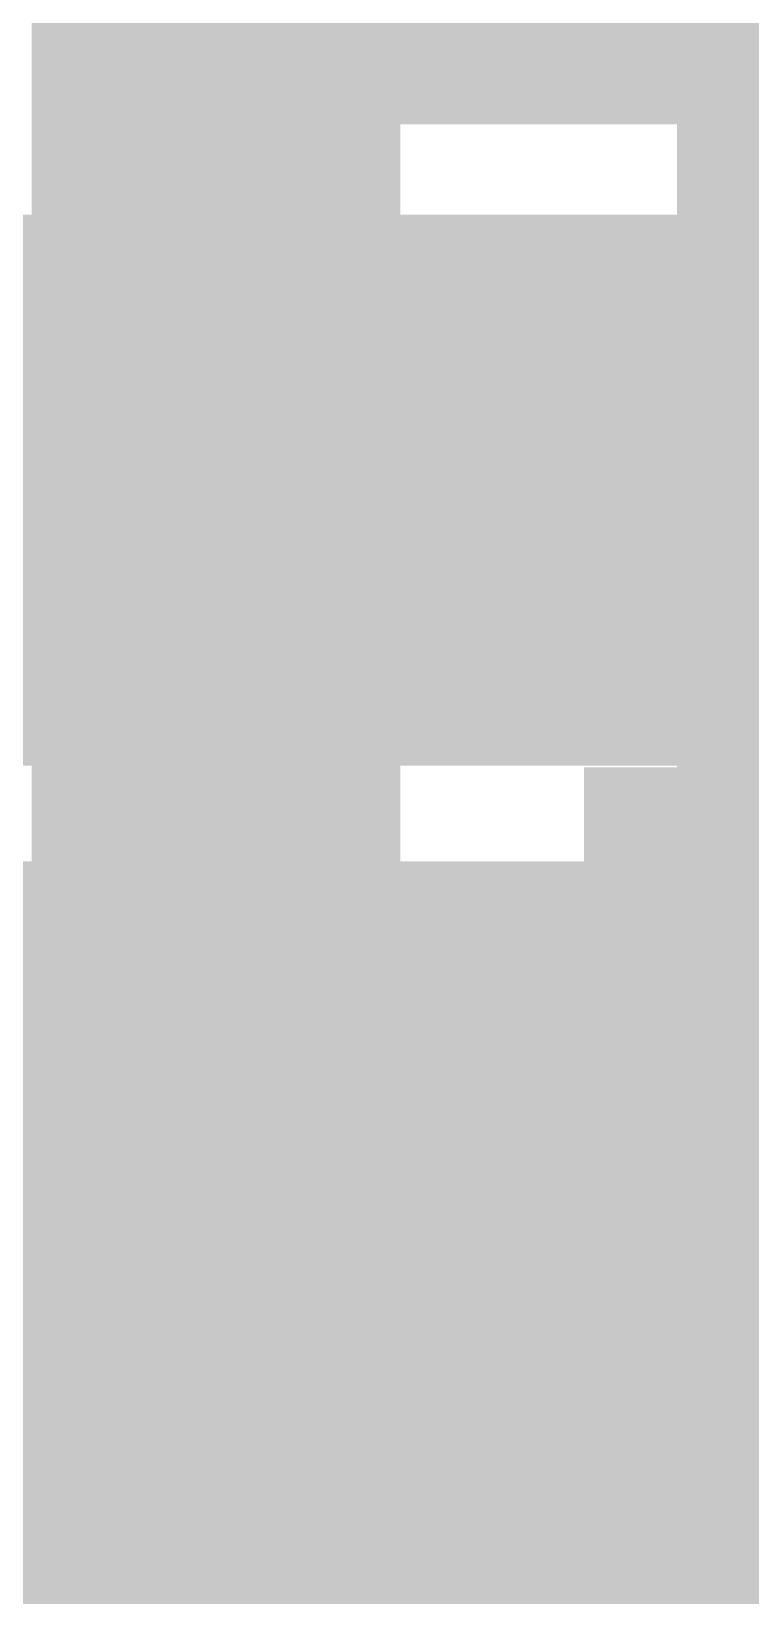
# Model space of a CAD drawing. Extents: x 0.1 to 11.6, y 0.3 to 16.2.
# Drawn here: x 7.94002 to 7.95303, y 12.36835 to 12.39665 of the extents above; entities that cross this region are included whole.
import ezdxf

# ---------------------------------------------------------------- set-up
doc = ezdxf.new("R2010")
doc.units = 0
doc.header["$MEASUREMENT"] = 0

msp = doc.modelspace()

# ---------------------------------------------------------------- linework, layer by layer
at = {"color": 0, "const_width": 0.006667}
for points in [[(7.95665, 12.4), (7.95503, 12.3983)], [(7.94499, 12.3983), (7.94336, 12.3983), (7.94336, 12.3967)], [(7.95503, 12.3983), (7.94499, 12.3983)], [(7.95503, 12.3983), (7.95503, 12.3317)], [(7.95503, 12.3983), (7.95503, 12.3317)], [(7.95503, 12.3983), (7.95665, 12.3983)], [(7.94336, 12.3967), (7.94336, 12.3383)], [(7.94336, 12.3967), (7.94499, 12.3967)], [(7.94336, 12.3967), (7.94336, 12.395)], [(7.94336, 12.395), (7.94336, 12.3933)], [(7.94336, 12.395), (7.94499, 12.395)], [(7.94336, 12.395), (7.94499, 12.395)], [(7.94336, 12.395), (7.94499, 12.395)], [(7.94336, 12.395), (7.94499, 12.395)], [(7.94336, 12.395), (7.94499, 12.395)], [(7.94336, 12.395), (7.94499, 12.395)], [(7.94336, 12.395), (7.94499, 12.395)], [(7.94336, 12.395), (7.94499, 12.395)], [(7.94336, 12.395), (7.94499, 12.395)], [(7.94336, 12.3933), (7.94499, 12.3933)], [(7.94336, 12.3933), (7.94336, 12.3917)], [(7.94336, 12.3933), (7.94499, 12.3933)], [(7.94336, 12.3933), (7.94499, 12.3933)], [(7.94336, 12.3933), (7.94499, 12.3933)], [(7.94336, 12.3933), (7.94499, 12.3933)], [(7.94336, 12.3933), (7.94499, 12.3933)], [(7.94336, 12.3933), (7.94499, 12.3933)], [(7.94336, 12.3933), (7.94499, 12.3933)], [(7.94336, 12.3933), (7.94499, 12.3933)], [(7.94336, 12.3933), (7.94499, 12.3933)], [(7.94336, 12.3933), (7.94499, 12.3933)], [(7.94336, 12.3933), (7.94499, 12.3933)], [(7.94336, 12.3933), (7.94499, 12.3933)], [(7.94336, 12.3933), (7.94499, 12.3933)], [(7.94336, 12.3933), (7.94499, 12.3933)], [(7.94336, 12.3933), (7.94499, 12.3933)], [(7.94336, 12.3933), (7.94499, 12.3933)], [(7.94336, 12.3933), (7.94499, 12.3933)], [(7.94336, 12.3933), (7.94499, 12.3933)], [(7.94336, 12.3933), (7.94499, 12.3933)], [(7.94336, 12.3933), (7.94499, 12.3933)], [(7.94336, 12.3933), (7.94499, 12.3933)], [(7.94336, 12.3933), (7.94499, 12.3933)], [(7.94336, 12.3933), (7.94499, 12.3933)], [(7.94336, 12.3933), (7.94499, 12.3933)], [(7.94336, 12.3933), (7.94499, 12.3933)], [(7.94336, 12.3933), (7.94499, 12.3933)], [(7.94336, 12.3933), (7.94499, 12.3933)], [(7.94336, 12.3933), (7.94499, 12.3933)], [(7.94336, 12.3933), (7.94499, 12.3933)], [(7.94336, 12.3917), (7.94499, 12.3917)], [(7.94336, 12.3917), (7.94336, 12.39)], [(7.94336, 12.3917), (7.94499, 12.3917)], [(7.94336, 12.3917), (7.94499, 12.3917)], [(7.94336, 12.3917), (7.94499, 12.3917)], [(7.94336, 12.3917), (7.94499, 12.3917)], [(7.94336, 12.3917), (7.94499, 12.3917)], [(7.94336, 12.3917), (7.94499, 12.3917)], [(7.94336, 12.3917), (7.94499, 12.3917)], [(7.94336, 12.3917), (7.94499, 12.3917)], [(7.94336, 12.3917), (7.94499, 12.3917)], [(7.94336, 12.3917), (7.94499, 12.3917)], [(7.94336, 12.3917), (7.94499, 12.3917)], [(7.94336, 12.3917), (7.94499, 12.3917)], [(7.94336, 12.3917), (7.94499, 12.3917)], [(7.94336, 12.3917), (7.94499, 12.3917)], [(7.94336, 12.3917), (7.94499, 12.3917)], [(7.94336, 12.3917), (7.94499, 12.3917)], [(7.94336, 12.3917), (7.94499, 12.3917)], [(7.94336, 12.3917), (7.94499, 12.3917)], [(7.94336, 12.3917), (7.94499, 12.3917)], [(7.94336, 12.3917), (7.94499, 12.3917)], [(7.94336, 12.3917), (7.94499, 12.3917)], [(7.91835, 12.39), (7.96001, 12.39)], [(7.94336, 12.39), (7.94499, 12.39)], [(7.94336, 12.39), (7.94499, 12.39)], [(7.94336, 12.39), (7.94499, 12.39)], [(7.94336, 12.39), (7.94499, 12.39)], [(7.94336, 12.39), (7.94499, 12.39)], [(7.94336, 12.39), (7.94499, 12.39)], [(7.94336, 12.39), (7.94499, 12.39)], [(7.94336, 12.39), (7.94499, 12.39)], [(7.94336, 12.39), (7.94499, 12.39)], [(7.94336, 12.39), (7.94499, 12.39)], [(7.94336, 12.39), (7.94499, 12.39)], [(7.94336, 12.39), (7.94499, 12.39)], [(7.94336, 12.39), (7.94336, 12.3883)], [(7.94336, 12.39), (7.94499, 12.39)], [(7.94336, 12.39), (7.94499, 12.39)], [(7.94336, 12.39), (7.94499, 12.39)], [(7.94336, 12.39), (7.94499, 12.39)], [(7.94336, 12.39), (7.94499, 12.39)], [(7.94336, 12.39), (7.94499, 12.39)], [(7.94336, 12.39), (7.94499, 12.39)], [(7.94336, 12.39), (7.94499, 12.39)], [(7.94336, 12.39), (7.94499, 12.39)], [(7.94336, 12.39), (7.94499, 12.39)], [(7.94336, 12.39), (7.94499, 12.39)], [(7.94336, 12.39), (7.94499, 12.39)], [(7.94336, 12.39), (7.94499, 12.39)], [(7.94336, 12.39), (7.94499, 12.39)], [(7.94336, 12.39), (7.94499, 12.39)], [(7.94336, 12.39), (7.94499, 12.39)], [(7.94336, 12.39), (7.94499, 12.39)], [(7.94336, 12.39), (7.94499, 12.39)], [(7.94336, 12.39), (7.94499, 12.39)], [(7.94336, 12.39), (7.94499, 12.39)], [(7.94336, 12.39), (7.94499, 12.39)], [(7.94336, 12.39), (7.94499, 12.39)], [(7.94336, 12.39), (7.94499, 12.39)], [(7.94336, 12.39), (7.94499, 12.39)], [(7.94336, 12.39), (7.94499, 12.39)], [(7.94336, 12.39), (7.94499, 12.39)], [(7.94336, 12.39), (7.94499, 12.39)], [(7.94336, 12.39), (7.94499, 12.39)], [(7.94336, 12.39), (7.94499, 12.39)], [(7.94336, 12.39), (7.94499, 12.39)], [(7.94336, 12.39), (7.94499, 12.3883)], [(7.94336, 12.39), (7.94499, 12.39)], [(7.94336, 12.39), (7.94499, 12.39)], [(7.94336, 12.39), (7.94499, 12.39)], [(7.94336, 12.39), (7.94499, 12.39)], [(7.94336, 12.39), (7.94499, 12.39)], [(7.94336, 12.3883), (7.94499, 12.3883)], [(7.94336, 12.3883), (7.94499, 12.3883)], [(7.94336, 12.3883), (7.94499, 12.3883)], [(7.94336, 12.3883), (7.94499, 12.3883)], [(7.94336, 12.3883), (7.94336, 12.3867)], [(7.94336, 12.3883), (7.94499, 12.3883)], [(7.94336, 12.3883), (7.94499, 12.3883)], [(7.94336, 12.3883), (7.94499, 12.3883)], [(7.94336, 12.3883), (7.94499, 12.3883)], [(7.94336, 12.3883), (7.94499, 12.3883)], [(7.94336, 12.3883), (7.94499, 12.3883)], [(7.94336, 12.3883), (7.94499, 12.3883)], [(7.94336, 12.3883), (7.94499, 12.3883)], [(7.94336, 12.3883), (7.94499, 12.3883)], [(7.94336, 12.3883), (7.94499, 12.3883)], [(7.94336, 12.3883), (7.94499, 12.3883)], [(7.94336, 12.3883), (7.94499, 12.3883)], [(7.96164, 12.3867), (7.94499, 12.3883)], [(7.91499, 12.3867), (7.96332, 12.3867)], [(7.94336, 12.3867), (7.94499, 12.3867)], [(7.94336, 12.3867), (7.94499, 12.3867)], [(7.94336, 12.3867), (7.94499, 12.3867)], [(7.94336, 12.3867), (7.94499, 12.3867)], [(7.94336, 12.3867), (7.94499, 12.3867)], [(7.94336, 12.3867), (7.94336, 12.385)], [(7.94336, 12.3867), (7.94499, 12.3867)], [(7.94336, 12.3867), (7.94499, 12.3867)], [(7.94336, 12.3867), (7.94499, 12.3867)], [(7.94336, 12.3867), (7.94499, 12.3867)], [(7.94336, 12.3867), (7.94499, 12.3867)], [(7.94336, 12.3867), (7.94499, 12.3867)], [(7.94336, 12.3867), (7.94499, 12.3867)], [(7.94336, 12.3867), (7.94499, 12.3867)], [(7.94336, 12.3867), (7.94499, 12.3867)], [(7.94336, 12.3867), (7.94499, 12.3867)], [(7.94336, 12.3867), (7.94499, 12.3867)], [(7.94336, 12.385), (7.94499, 12.385)], [(7.94336, 12.385), (7.94499, 12.385)], [(7.94336, 12.385), (7.94499, 12.385)], [(7.94336, 12.385), (7.94499, 12.385)], [(7.94336, 12.385), (7.94499, 12.385)], [(7.94336, 12.385), (7.94499, 12.385)], [(7.94336, 12.385), (7.94336, 12.3834)], [(7.94336, 12.385), (7.94499, 12.385)], [(7.94336, 12.385), (7.94499, 12.385)], [(7.94336, 12.385), (7.94499, 12.385)], [(7.94336, 12.385), (7.94499, 12.385)], [(7.94336, 12.385), (7.94499, 12.385)], [(7.94336, 12.385), (7.94499, 12.385)], [(7.94336, 12.385), (7.94499, 12.385)], [(7.94336, 12.385), (7.94499, 12.385)], [(7.94336, 12.3834), (7.94336, 12.3817)], [(7.94336, 12.3834), (7.94499, 12.3834)], [(7.94336, 12.3834), (7.94499, 12.3834)], [(7.94336, 12.3834), (7.94499, 12.3834)], [(7.94336, 12.3834), (7.94499, 12.3834)], [(7.94336, 12.3834), (7.94499, 12.3834)], [(7.94336, 12.3817), (7.94499, 12.3817)], [(7.94336, 12.3817), (7.94336, 12.38)], [(7.94336, 12.3817), (7.94499, 12.3817)], [(7.94336, 12.3817), (7.94499, 12.3817)], [(7.94336, 12.3817), (7.94499, 12.3817)], [(7.94336, 12.3817), (7.94499, 12.3817)], [(7.94336, 12.3817), (7.94499, 12.3817)], [(7.94336, 12.3817), (7.94499, 12.3817)], [(7.94336, 12.38), (7.94499, 12.38)], [(7.94336, 12.38), (7.94499, 12.38)], [(7.94336, 12.38), (7.94336, 12.3783)], [(7.94336, 12.38), (7.94499, 12.38)], [(7.94336, 12.38), (7.94499, 12.38)], [(7.94336, 12.38), (7.94499, 12.38)], [(7.94336, 12.38), (7.94499, 12.38)], [(7.94336, 12.38), (7.94499, 12.38)], [(7.94336, 12.38), (7.94499, 12.38)], [(7.94336, 12.38), (7.94499, 12.38)], [(7.94336, 12.38), (7.94499, 12.38)], [(7.94336, 12.38), (7.94499, 12.38)], [(7.95335, 12.38), (7.95335, 12.345)], [(7.95335, 12.38), (7.95503, 12.38)], [(7.95503, 12.38), (7.95335, 12.38), (7.95335, 12.3783)], [(7.95503, 12.38), (7.95335, 12.38)], [(7.95503, 12.38), (7.95503, 12.345)], [(7.94, 12.3783), (7.92503, 12.3783)], [(7.94, 12.3783), (7.94, 12.3467)], [(7.95335, 12.3783), (7.94, 12.3783)], [(7.94336, 12.3783), (7.94499, 12.3783)], [(7.94336, 12.3783), (7.94499, 12.3783)], [(7.94336, 12.3783), (7.94499, 12.3783)], [(7.94336, 12.3783), (7.94336, 12.3767)], [(7.94336, 12.3783), (7.94499, 12.3783)], [(7.94336, 12.3783), (7.94499, 12.3783)], [(7.94336, 12.3783), (7.94499, 12.3783)], [(7.94336, 12.3783), (7.94499, 12.3783)], [(7.94336, 12.3783), (7.94499, 12.3783)], [(7.94336, 12.3783), (7.94499, 12.3783)], [(7.94336, 12.3783), (7.94499, 12.3783)], [(7.94336, 12.3783), (7.94499, 12.3783)], [(7.94336, 12.3783), (7.94499, 12.3783)], [(7.95335, 12.3783), (7.95335, 12.345)], [(7.94336, 12.3767), (7.94499, 12.3767)], [(7.94336, 12.3767), (7.94336, 12.3733)], [(7.94336, 12.3767), (7.94499, 12.3767)], [(7.94336, 12.3767), (7.94499, 12.3767)], [(7.94336, 12.3767), (7.94499, 12.3767)], [(7.94336, 12.3767), (7.94499, 12.3767)], [(7.94336, 12.3767), (7.94499, 12.3767)], [(7.94336, 12.3767), (7.94499, 12.3767)], [(7.94336, 12.3767), (7.94499, 12.3767)], [(7.94336, 12.3767), (7.94499, 12.3767)], [(7.94336, 12.3767), (7.94499, 12.3767)], [(7.95335, 12.3767), (7.95503, 12.3767)], [(7.95503, 12.3483), (7.95503, 12.3767)], [(7.95665, 12.3767), (7.95503, 12.3767)], [(7.94336, 12.375), (7.94499, 12.375)], [(7.94336, 12.375), (7.94499, 12.375)], [(7.94336, 12.375), (7.94499, 12.375)], [(7.94336, 12.375), (7.94499, 12.375)], [(7.94336, 12.375), (7.94499, 12.375)], [(7.94336, 12.375), (7.94499, 12.375)], [(7.94336, 12.375), (7.94499, 12.375)], [(7.94336, 12.375), (7.94499, 12.375)], [(7.94336, 12.375), (7.94499, 12.375)], [(7.94336, 12.3733), (7.94499, 12.3733)], [(7.94336, 12.3733), (7.94499, 12.3733)], [(7.94336, 12.3733), (7.94336, 12.3717)], [(7.94336, 12.3733), (7.94499, 12.3733)], [(7.94336, 12.3733), (7.94499, 12.3733)], [(7.94336, 12.3733), (7.94499, 12.3733)], [(7.94336, 12.3733), (7.94499, 12.3733)], [(7.94336, 12.3733), (7.94499, 12.3733)], [(7.94336, 12.3733), (7.94499, 12.3733)], [(7.94336, 12.3733), (7.94499, 12.3733)], [(7.94336, 12.3733), (7.94499, 12.3733)], [(7.94336, 12.3733), (7.94499, 12.3733)], [(7.94336, 12.3733), (7.94499, 12.3733)], [(7.94336, 12.3733), (7.94499, 12.3733)], [(7.95335, 12.3717), (7.92665, 12.3717)], [(7.94336, 12.3717), (7.94499, 12.3717)], [(7.94336, 12.3717), (7.94499, 12.3717)], [(7.94336, 12.3717), (7.94336, 12.37)], [(7.94336, 12.3717), (7.94499, 12.3717)], [(7.94336, 12.3717), (7.94499, 12.3717)], [(7.94336, 12.3717), (7.94499, 12.3717)], [(7.94336, 12.3717), (7.94499, 12.3717)], [(7.94336, 12.3717), (7.94499, 12.3717)], [(7.94336, 12.3717), (7.94499, 12.3717)], [(7.94336, 12.3717), (7.94499, 12.3717)], [(7.94336, 12.3717), (7.94499, 12.3717)], [(7.94336, 12.3717), (7.94499, 12.3717)], [(7.95335, 12.3717), (7.95335, 12.35)], [(7.95503, 12.3717), (7.95335, 12.3717)], [(7.95335, 12.3717), (7.95503, 12.3717)], [(7.95665, 12.3717), (7.95503, 12.3717)], [(7.94336, 12.37), (7.94499, 12.37)], [(7.94336, 12.37), (7.94499, 12.37)], [(7.94336, 12.37), (7.94336, 12.3683)], [(7.94336, 12.37), (7.94499, 12.37)], [(7.94336, 12.37), (7.94499, 12.37)], [(7.94336, 12.37), (7.94499, 12.37)], [(7.94336, 12.37), (7.94499, 12.37)], [(7.94336, 12.37), (7.94499, 12.37)], [(7.94336, 12.37), (7.94499, 12.37)], [(7.94336, 12.37), (7.94499, 12.37)], [(7.94336, 12.37), (7.94499, 12.37)], [(7.94336, 12.37), (7.94499, 12.37)], [(7.94336, 12.37), (7.94499, 12.37)], [(7.965, 12.3683), (7.91336, 12.3683)], [(7.95335, 12.3683), (7.92503, 12.3683)], [(7.94336, 12.3683), (7.94499, 12.3683)], [(7.94336, 12.3683), (7.94499, 12.3683)], [(7.94336, 12.3683), (7.94336, 12.3666)], [(7.94336, 12.3683), (7.94499, 12.3683)], [(7.94336, 12.3683), (7.94499, 12.3683)], [(7.94336, 12.3683), (7.94499, 12.3683)], [(7.94336, 12.3683), (7.94499, 12.3683)], [(7.94336, 12.3683), (7.94499, 12.3683)], [(7.94336, 12.3683), (7.94499, 12.3683)], [(7.94336, 12.3683), (7.94499, 12.3683)], [(7.94336, 12.3683), (7.94499, 12.3683)], [(7.95335, 12.3683), (7.95503, 12.3683)], [(7.965, 12.3683), (7.95503, 12.3683)], [(7.94336, 12.3666), (7.94499, 12.3666)], [(7.94336, 12.3666), (7.94499, 12.3666)], [(7.94336, 12.3666), (7.94336, 12.365)], [(7.94336, 12.3666), (7.94499, 12.3666)], [(7.94336, 12.3666), (7.94499, 12.3666)], [(7.94336, 12.3666), (7.94499, 12.3666)], [(7.94336, 12.3666), (7.94499, 12.3666)], [(7.94336, 12.3666), (7.94499, 12.3666)], [(7.94336, 12.3666), (7.94499, 12.3666)], [(7.94336, 12.3666), (7.94499, 12.3666)], [(7.94336, 12.3666), (7.94499, 12.3666)]]:
    msp.add_lwpolyline(points, dxfattribs=at)

doc.saveas('drawing.dxf')
